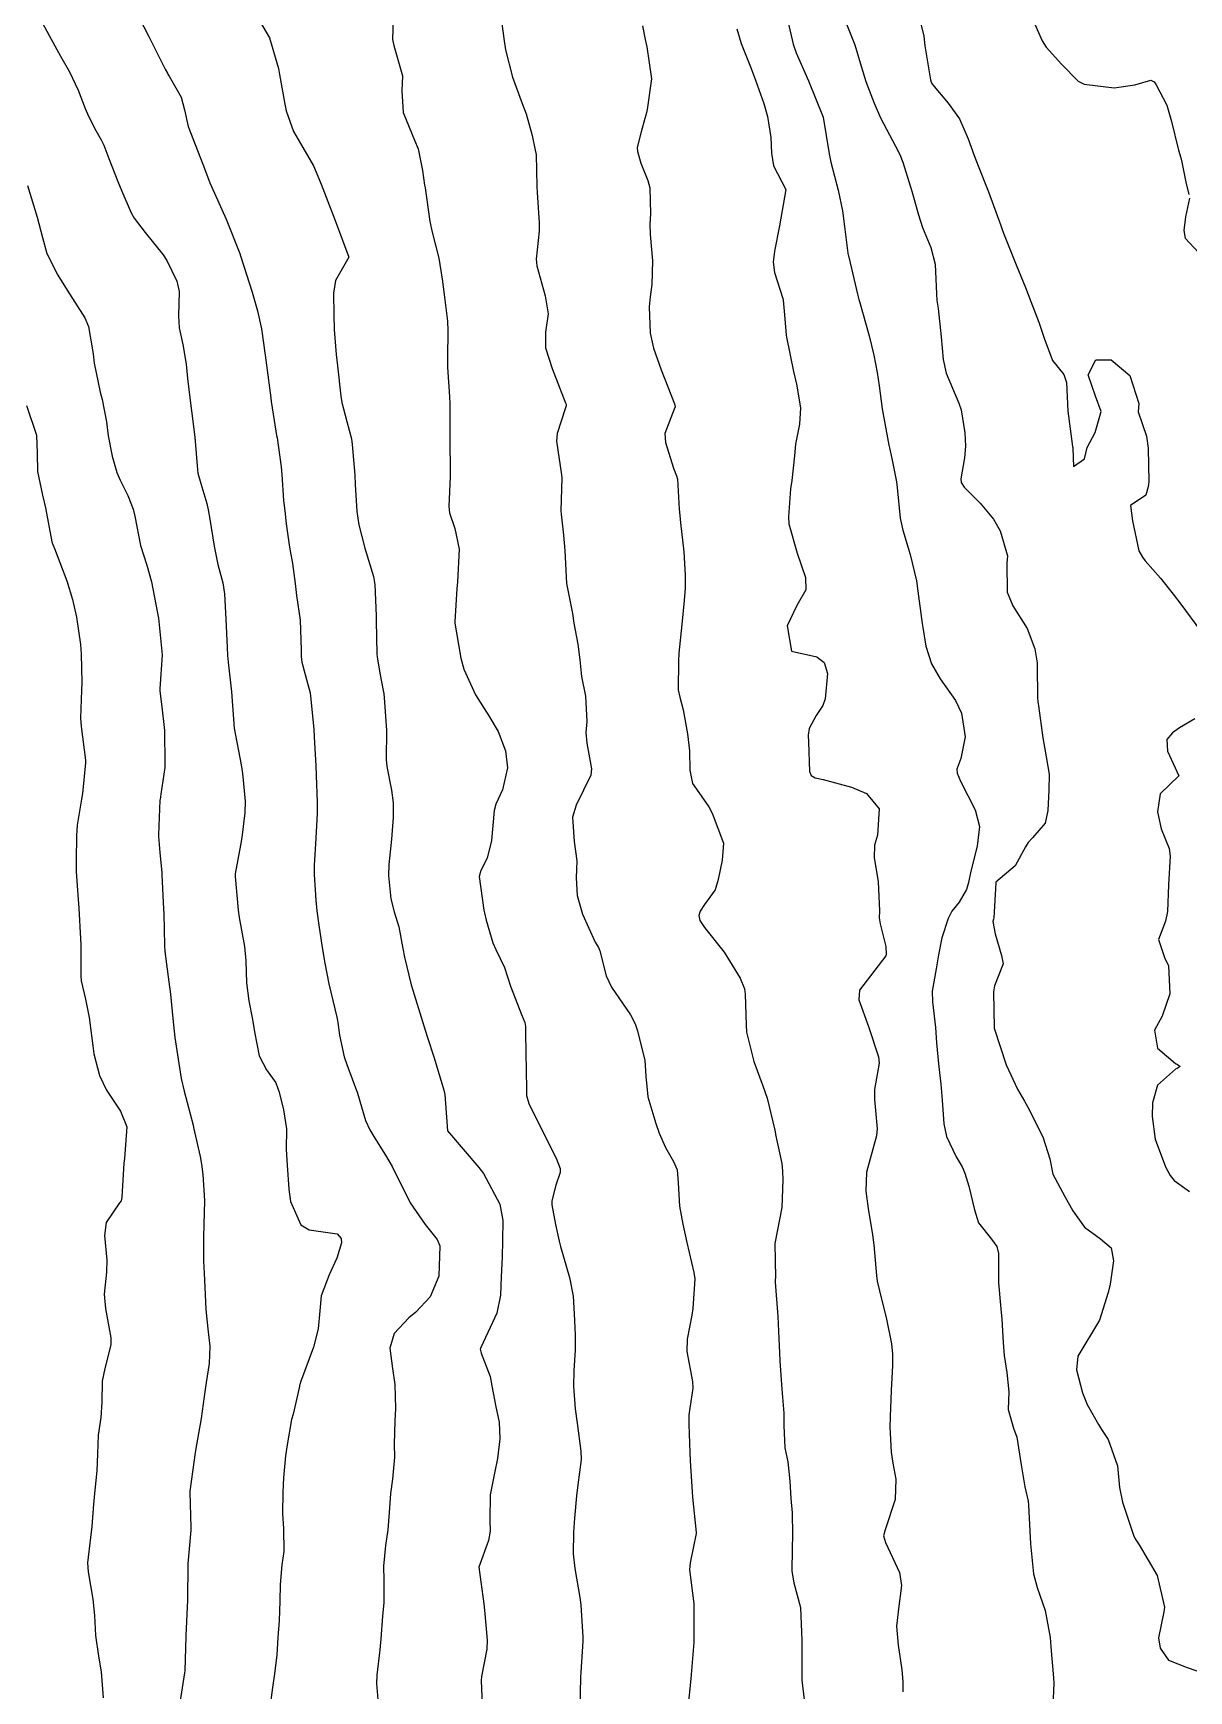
# Model space of a CAD drawing. Header units: metres. Extents: x 292545 to 299085, y 7450245 to 7463078.
# Drawn here: x 298709 to 298772.6, y 7450886 to 7450977.2 of the extents above; entities that cross this region are included whole.
import ezdxf

# ---------------------------------------------------------------- set-up
doc = ezdxf.new("R2010")
doc.units = ezdxf.units.M
doc.layers.add('Curvas de Nivel 1m', color=11, linetype='Continuous')
doc.layers.add('Curvas de Nivel 5m', color=15, linetype='Continuous')

msp = doc.modelspace()

# ---------------------------------------------------------------- linework, layer by layer
at = {"layer": 'Curvas de Nivel 1m', "flags": 128}
for points, elevation in [([(298709.089, 7450978.543), (298709.851, 7450977.116), (298710.476, 7450975.978), (298710.973, 7450975.102), (298711.461, 7450974.103), (298711.846, 7450973.089), (298712.02, 7450972.667), (298712.431, 7450971.877), (298712.713, 7450971.373), (298712.858, 7450971.083), (298713.144, 7450970.347), (298713.634, 7450969.071), (298713.861, 7450968.542), (298714.376, 7450967.35), (298714.535, 7450967.058), (298715.144, 7450966.27), (298716.138, 7450965.042), (298716.34, 7450964.724), (298716.881, 7450963.585), (298717.002, 7450963.03), (298716.973, 7450961.694), (298717.016, 7450961.029), (298717.207, 7450960.108), (298717.396, 7450959.023), (298717.474, 7450958.231), (298717.614, 7450957.02), (298717.696, 7450956.467), (298717.873, 7450955.015), (298718.013, 7450953.215), (298718.047, 7450953.022), (298718.197, 7450952.468), (298718.527, 7450951.355), (298718.604, 7450951.014), (298718.696, 7450950.492), (298718.942, 7450949.008), (298719.141, 7450948.003), (298719.407, 7450947.001), (298719.514, 7450946.387), (298719.586, 7450944.998), (298719.644, 7450943.442), (298719.677, 7450942.996), (298719.714, 7450942.631), (298719.897, 7450940.992), (298720.033, 7450938.99), (298720.419, 7450936.986), (298720.487, 7450936.507), (298720.636, 7450934.984), (298720.632, 7450934.335), (298720.466, 7450932.985), (298720.391, 7450932.554), (298720.09, 7450930.989), (298720.086, 7450930.844), (298720.249, 7450928.987), (298720.313, 7450928.59), (298720.613, 7450926.983), (298720.677, 7450926.19), (298720.72, 7450924.982), (298720.843, 7450923.995), (298721.052, 7450922.978), (298721.158, 7450922.299), (298721.406, 7450920.974), (298721.815, 7450920.205), (298722.33, 7450919.486), (298722.52, 7450918.963), (298722.754, 7450917.995), (298722.911, 7450916.959), (298722.905, 7450915.815), (298722.951, 7450914.958), (298723.052, 7450913.637), (298723.133, 7450912.956), (298723.71, 7450911.675), (298724.159, 7450911.395), (298725.706, 7450911.186), (298725.928, 7450910.918), (298725.939, 7450910.679), (298725.692, 7450909.844), (298725.264, 7450908.926), (298724.823, 7450907.775), (298724.748, 7450906.934), (298724.658, 7450905.95), (298724.397, 7450904.939), (298723.679, 7450903.015), (298723.659, 7450902.949), (298723.651, 7450902.911), (298723.609, 7450902.7), (298723.279, 7450901.262), (298723.2, 7450900.954), (298722.949, 7450899.576), (298722.868, 7450898.957), (298722.755, 7450897.747), (298722.711, 7450896.958), (298722.701, 7450895.778), (298722.752, 7450894.958), (298722.762, 7450893.696), (298722.664, 7450892.958), (298722.561, 7450891.875), (298722.557, 7450890.959), (298722.515, 7450889.896), (298722.448, 7450888.96), (298722.377, 7450888.013), (298722.263, 7450886.962), (298722.152, 7450886.222), (298721.99, 7450884.964)], 718), ([(298714.509, 7450978.652), (298715.338, 7450977.052), (298716.244, 7450975.265), (298716.36, 7450975.041), (298716.394, 7450974.973), (298716.461, 7450974.867), (298717.127, 7450973.707), (298717.299, 7450973.027), (298717.505, 7450972.096), (298717.924, 7450971.017), (298718.405, 7450969.794), (298718.707, 7450969.007), (298718.961, 7450968.43), (298719.595, 7450966.998), (298720.345, 7450965.118), (298720.385, 7450964.99), (298720.4, 7450964.932), (298721.029, 7450962.983), (298721.327, 7450961.966), (298721.539, 7450960.978), (298721.743, 7450959.514), (298721.817, 7450958.975), (298722.05, 7450957.177), (298722.077, 7450956.972), (298722.243, 7450955.93), (298722.371, 7450955.105), (298722.395, 7450954.968), (298722.629, 7450953.385), (298722.661, 7450952.963), (298722.758, 7450951.531), (298722.818, 7450950.96), (298722.892, 7450950.24), (298723.078, 7450948.956), (298723.249, 7450948.058), (298723.393, 7450946.951), (298723.474, 7450946.298), (298723.67, 7450944.947), (298723.725, 7450943.309), (298723.723, 7450942.945), (298723.767, 7450942.632), (298724.068, 7450941.483), (298724.21, 7450940.939), (298724.235, 7450940.764), (298724.415, 7450938.936), (298724.445, 7450938.52), (298724.527, 7450936.935), (298724.552, 7450936.39), (298724.608, 7450934.934), (298724.602, 7450934.316), (298724.522, 7450932.942), (298724.443, 7450931.438), (298724.439, 7450930.943), (298724.521, 7450929.533), (298724.59, 7450928.94), (298724.696, 7450928.153), (298724.872, 7450926.935), (298725.023, 7450926.071), (298725.254, 7450924.929), (298725.678, 7450923.09), (298725.717, 7450922.922), (298725.733, 7450922.813), (298725.835, 7450922.114), (298726.096, 7450920.917), (298726.239, 7450920.496), (298726.821, 7450918.91), (298727.264, 7450917.422), (298727.495, 7450916.903), (298727.768, 7450916.442), (298728.371, 7450915.502), (298728.726, 7450914.89), (298729.723, 7450912.88), (298730.539, 7450911.695), (298731.211, 7450910.857), (298731.353, 7450910.509), (298731.289, 7450908.856), (298730.813, 7450907.716), (298730.032, 7450906.874), (298729.65, 7450906.559), (298728.831, 7450905.698), (298728.604, 7450904.89), (298728.745, 7450903.766), (298728.869, 7450902.887), (298728.915, 7450901.565), (298728.875, 7450900.887), (298728.844, 7450899.614), (298728.865, 7450898.887), (298728.756, 7450897.676), (298728.643, 7450896.889), (298728.566, 7450895.846), (298728.498, 7450894.89), (298728.372, 7450894.023), (298728.252, 7450892.892), (298728.271, 7450892.102), (298728.268, 7450890.892), (298728.207, 7450890.141), (298728.109, 7450888.893), (298728.046, 7450888.282), (298727.879, 7450886.895), (298727.872, 7450886.432), (298728.004, 7450884.894)], 717), ([(298734.64, 7450978.69), (298734.891, 7450976.816), (298734.974, 7450976.326), (298735.347, 7450974.811), (298735.879, 7450973.376), (298736.098, 7450972.803), (298736.425, 7450971.598), (298736.602, 7450970.798), (298736.644, 7450970.564), (298736.69, 7450968.797), (298736.708, 7450968.479), (298736.823, 7450966.795), (298736.813, 7450966.348), (298736.657, 7450964.797), (298736.694, 7450964.442), (298737.139, 7450962.792), (298737.31, 7450961.793), (298737.166, 7450960.791), (298737.162, 7450959.92), (298737.524, 7450958.787), (298738.254, 7450956.931), (298738.295, 7450956.821), (298738.304, 7450956.779), (298738.298, 7450956.734), (298738.25, 7450956.569), (298737.805, 7450955.208), (298737.776, 7450954.784), (298738.048, 7450952.938), (298738.059, 7450952.781), (298738.009, 7450950.957), (298738.019, 7450950.782), (298738.165, 7450949.609), (298738.238, 7450948.779), (298738.321, 7450946.963), (298738.349, 7450946.777), (298738.652, 7450945.306), (298738.73, 7450944.771), (298738.936, 7450943.612), (298739.048, 7450942.766), (298739.151, 7450941.841), (298739.374, 7450940.76), (298739.435, 7450939.366), (298739.384, 7450938.76), (298739.437, 7450938.168), (298739.69, 7450936.755), (298739.661, 7450936.407), (298738.844, 7450934.767), (298738.658, 7450934.095), (298738.751, 7450932.768), (298738.889, 7450931.703), (298738.861, 7450930.766), (298738.905, 7450929.794), (298739.203, 7450928.767), (298739.898, 7450927.231), (298740.074, 7450926.937), (298740.153, 7450926.756), (298740.498, 7450925.37), (298740.804, 7450924.746), (298741.85, 7450923.235), (298742.095, 7450922.727), (298742.225, 7450922.34), (298742.64, 7450920.722), (298742.686, 7450919.85), (298742.802, 7450918.72), (298743.245, 7450917.251), (298743.426, 7450916.713), (298743.765, 7450915.919), (298744.214, 7450915.16), (298744.409, 7450914.7), (298744.459, 7450913.983), (298744.536, 7450912.698), (298744.73, 7450911.712), (298744.95, 7450910.698), (298745.327, 7450909.053), (298745.374, 7450908.693), (298745.274, 7450907.078), (298745.224, 7450906.694), (298744.956, 7450905.381), (298744.948, 7450904.697), (298745.257, 7450903.044), (298745.265, 7450902.693), (298745.057, 7450901.226), (298745.045, 7450900.695), (298745.109, 7450899.153), (298745.132, 7450898.694), (298745.24, 7450896.991), (298745.258, 7450896.693), (298745.454, 7450894.75), (298745.454, 7450894.691), (298745.124, 7450893.067), (298745.089, 7450892.694), (298745.32, 7450890.837), (298745.335, 7450890.691), (298745.335, 7450888.8), (298745.328, 7450888.691), (298745.185, 7450886.924), (298745.161, 7450886.693), (298745.003, 7450885.087)], 714), ([(298757.613, 7450978.549), (298757.973, 7450977.071), (298758.038, 7450976.545), (298758.339, 7450974.667), (298758.383, 7450974.541), (298758.462, 7450974.41), (298759.311, 7450973.386), (298759.934, 7450972.518), (298760.427, 7450971.426), (298760.747, 7450970.507), (298760.968, 7450969.944), (298761.541, 7450968.499), (298762.216, 7450966.65), (298762.271, 7450966.491), (298762.369, 7450966.226), (298763.063, 7450964.483), (298763.57, 7450963.239), (298763.875, 7450962.474), (298764.306, 7450961.333), (298764.603, 7450960.465), (298765.054, 7450959.232), (298765.677, 7450958.449), (298765.833, 7450958.011), (298765.896, 7450956.445), (298766.164, 7450954.5), (298766.177, 7450954.441), (298766.177, 7450954.395), (298766.213, 7450953.402), (298766.828, 7450953.823), (298766.959, 7450954.433), (298767.406, 7450955.258), (298767.73, 7450956.425), (298767.422, 7450957.268), (298767.021, 7450958.433), (298767.451, 7450959.258), (298768.281, 7450959.265), (298769.319, 7450958.41), (298769.807, 7450956.855), (298769.78, 7450956.405), (298770.233, 7450955.059), (298770.331, 7450954.398), (298770.352, 7450952.545), (298770.341, 7450952.398), (298770.325, 7450952.274), (298770.194, 7450951.813), (298769.352, 7450951.242), (298769.457, 7450950.407), (298769.81, 7450948.75), (298770.003, 7450948.401), (298770.151, 7450948.212), (298771.001, 7450947.246), (298771.696, 7450946.377), (298772.125, 7450945.827), (298773.207, 7450944.359)], 709), ([(298763.75, 7450978.478), (298764.488, 7450976.812), (298764.704, 7450976.467), (298765.546, 7450975.526), (298766.465, 7450974.6), (298766.809, 7450974.437), (298768.461, 7450974.223), (298769.591, 7450974.403), (298770.466, 7450974.655), (298770.645, 7450974.568), (298770.769, 7450974.387), (298771.344, 7450973.279), (298771.613, 7450972.382), (298771.988, 7450970.808), (298772.113, 7450970.375), (298772.169, 7450970.132), (298772.4, 7450969.034), (298772.567, 7450968.368)], 708), ([(298721.253, 7450978.235), (298721.972, 7450976.975), (298722.468, 7450975.295), (298722.524, 7450974.969), (298722.816, 7450973.334), (298722.894, 7450972.963), (298723.3, 7450971.825), (298723.82, 7450970.949), (298724.408, 7450969.941), (298724.832, 7450968.936), (298725.107, 7450968.212), (298725.599, 7450966.928), (298726.343, 7450964.92), (298725.62, 7450963.637), (298725.509, 7450962.928), (298725.517, 7450961.722), (298725.53, 7450960.928), (298725.643, 7450959.566), (298725.727, 7450958.925), (298725.913, 7450957.267), (298725.968, 7450956.923), (298726.237, 7450955.878), (298726.484, 7450954.917), (298726.533, 7450954.604), (298726.668, 7450952.915), (298726.702, 7450952.411), (298726.783, 7450950.914), (298726.901, 7450950.184), (298727.23, 7450948.909), (298727.698, 7450947.344), (298727.785, 7450946.903), (298727.845, 7450945.173), (298727.851, 7450944.903), (298727.891, 7450943.097), (298727.909, 7450942.902), (298728.073, 7450941.938), (298728.238, 7450941.071), (298728.268, 7450940.897), (298728.295, 7450940.661), (298728.42, 7450938.894), (298728.405, 7450937.283), (298728.433, 7450936.894), (298728.699, 7450935.588), (298728.782, 7450934.888), (298728.787, 7450934.081), (298728.69, 7450932.889), (298728.552, 7450931.494), (298728.528, 7450930.891), (298728.653, 7450929.612), (298728.848, 7450928.886), (298729.088, 7450928.065), (298729.316, 7450926.879), (298729.404, 7450926.393), (298729.782, 7450924.871), (298729.869, 7450924.589), (298730.404, 7450922.864), (298730.658, 7450922.039), (298731.032, 7450920.858), (298731.572, 7450919.085), (298731.619, 7450918.852), (298731.773, 7450916.85), (298733.5, 7450914.833), (298733.748, 7450914.499), (298734.652, 7450912.816), (298734.813, 7450911.913), (298734.796, 7450910.814), (298734.776, 7450909.896), (298734.721, 7450908.814), (298734.681, 7450907.801), (298734.492, 7450906.817), (298733.634, 7450904.954), (298733.587, 7450904.877), (298733.575, 7450904.831), (298733.631, 7450904.614), (298734.12, 7450903.325), (298734.215, 7450902.821), (298734.431, 7450901.658), (298734.619, 7450900.814), (298734.653, 7450899.893), (298734.518, 7450898.816), (298734.352, 7450898.017), (298734.125, 7450896.821), (298734.112, 7450895.415), (298734.126, 7450894.824), (298734.028, 7450894.304), (298733.493, 7450892.83), (298733.766, 7450890.827), (298733.806, 7450890.48), (298733.957, 7450888.825), (298733.93, 7450888.331), (298733.647, 7450886.828), (298733.633, 7450886.605), (298733.702, 7450884.827)], 716), ([(298742.502, 7450977.646), (298742.658, 7450976.891), (298742.686, 7450976.727), (298742.739, 7450976.477), (298743.004, 7450974.722), (298742.764, 7450973.044), (298742.679, 7450972.726), (298742.631, 7450972.536), (298742.429, 7450971.812), (298742.21, 7450970.938), (298742.221, 7450970.732), (298742.406, 7450970.086), (298742.799, 7450969.126), (298742.899, 7450968.722), (298742.947, 7450967.29), (298742.91, 7450966.722), (298742.924, 7450966.162), (298743.061, 7450964.719), (298743.021, 7450963.411), (298742.922, 7450962.724), (298742.867, 7450962.175), (298742.922, 7450960.724), (298743.109, 7450959.903), (298743.53, 7450958.717), (298744.254, 7450956.848), (298744.29, 7450956.746), (298744.295, 7450956.709), (298744.292, 7450956.67), (298744.251, 7450956.549), (298743.736, 7450955.209), (298743.761, 7450954.715), (298744.209, 7450953.303), (298744.375, 7450952.878), (298744.421, 7450952.707), (298744.524, 7450951.042), (298744.548, 7450950.705), (298744.589, 7450950.291), (298744.771, 7450948.701), (298744.849, 7450947.408), (298744.844, 7450946.699), (298744.794, 7450946.029), (298744.664, 7450944.702), (298744.508, 7450943.125), (298744.474, 7450942.704), (298744.47, 7450941.107), (298744.55, 7450940.703), (298744.741, 7450940.011), (298744.978, 7450938.696), (298745.081, 7450937.752), (298745.103, 7450936.694), (298745.26, 7450935.946), (298745.995, 7450934.91), (298746.15, 7450934.678), (298746.339, 7450934.325), (298746.958, 7450932.67), (298746.892, 7450931.732), (298746.661, 7450930.673), (298746.506, 7450930.103), (298745.922, 7450929.297), (298745.671, 7450928.93), (298745.6, 7450928.685), (298745.65, 7450928.423), (298745.906, 7450928.025), (298746.999, 7450926.669), (298747.879, 7450925.247), (298748.106, 7450924.658), (298748.156, 7450924.369), (298748.197, 7450922.656), (298748.231, 7450922.264), (298748.624, 7450920.652), (298749.125, 7450919.324), (298749.365, 7450918.644), (298749.775, 7450916.885), (298749.812, 7450916.678), (298749.824, 7450916.639), (298750.161, 7450915.038), (298750.202, 7450914.633), (298750.229, 7450914.15), (298750.161, 7450912.633), (298749.794, 7450910.729), (298749.785, 7450910.639), (298749.826, 7450908.779), (298749.809, 7450908.638), (298749.799, 7450908.52), (298749.953, 7450906.635), (298750.021, 7450905.019), (298750.039, 7450904.634), (298750.065, 7450904.194), (298750.162, 7450902.632), (298750.274, 7450901.314), (298750.274, 7450900.63), (298750.341, 7450899.398), (298750.507, 7450898.626), (298750.61, 7450897.561), (298750.668, 7450896.623), (298750.734, 7450895.831), (298750.758, 7450894.621), (298750.733, 7450893.849), (298750.719, 7450892.622), (298750.832, 7450891.975), (298751.19, 7450890.623), (298751.265, 7450888.802), (298751.26, 7450888.622), (298751.269, 7450886.767), (298751.275, 7450886.621), (298751.402, 7450885.533)], 713), ([(298750.506, 7450977.902), (298750.79, 7450976.627), (298750.961, 7450976.15), (298751.635, 7450974.618), (298752.443, 7450972.61), (298752.775, 7450970.606), (298752.869, 7450970.145), (298753.259, 7450968.601), (298753.511, 7450967.469), (298753.625, 7450966.597), (298753.808, 7450965.138), (298753.92, 7450964.594), (298754.326, 7450962.882), (298754.387, 7450962.652), (298754.402, 7450962.589), (298754.433, 7450962.477), (298754.979, 7450960.58), (298755.23, 7450959.523), (298755.412, 7450958.573), (298755.523, 7450957.828), (298755.696, 7450956.568), (298756.027, 7450954.762), (298756.064, 7450954.562), (298756.088, 7450954.429), (298756.216, 7450953.841), (298756.473, 7450952.557), (298756.517, 7450952.24), (298756.683, 7450950.555), (298756.825, 7450949.901), (298757.238, 7450948.549), (298757.571, 7450947.113), (298757.659, 7450946.545), (298757.892, 7450944.756), (298757.922, 7450944.542), (298758.093, 7450943.514), (298758.409, 7450942.537), (298758.887, 7450941.72), (298759.719, 7450940.523), (298760.052, 7450939.821), (298760.252, 7450938.517), (298760.021, 7450937.328), (298759.793, 7450936.744), (298759.821, 7450936.522), (298760.006, 7450936.082), (298760.814, 7450934.508), (298761.05, 7450933.58), (298760.909, 7450932.506), (298760.562, 7450931.124), (298760.441, 7450930.513), (298760.336, 7450930.115), (298759.927, 7450929.431), (298759.517, 7450928.926), (298759.324, 7450928.526), (298758.967, 7450927.465), (298758.783, 7450926.531), (298758.654, 7450925.764), (298758.441, 7450924.534), (298758.454, 7450923.944), (298758.627, 7450922.532), (298758.677, 7450921.689), (298758.786, 7450920.53), (298758.916, 7450919.42), (298758.997, 7450918.528), (298759.083, 7450917.224), (298759.227, 7450916.525), (298759.762, 7450915.418), (298760.097, 7450914.855), (298760.232, 7450914.513), (298760.454, 7450913.797), (298760.774, 7450912.504), (298760.992, 7450911.777), (298761.707, 7450910.879), (298762, 7450910.487), (298762.08, 7450910.104), (298762.082, 7450908.486), (298762.215, 7450907.048), (298762.269, 7450906.491), (298762.349, 7450905.199), (298762.395, 7450904.489), (298762.554, 7450903.551), (298762.652, 7450902.484), (298762.628, 7450901.519), (298762.911, 7450900.48), (298763.098, 7450899.997), (298763.336, 7450898.473), (298763.545, 7450897.265), (298763.723, 7450896.468), (298763.747, 7450896.252), (298763.828, 7450894.467), (298763.846, 7450894.129), (298764.006, 7450892.465), (298764.213, 7450891.725), (298764.649, 7450890.458), (298764.932, 7450888.971), (298764.971, 7450888.455), (298765.113, 7450886.758), (298765.124, 7450886.453), (298765.054, 7450884.795)], 711), ([(298747.692, 7450977.477), (298747.925, 7450976.666), (298748.472, 7450975.296), (298748.727, 7450974.656), (298749.172, 7450973.371), (298749.385, 7450972.646), (298749.571, 7450971.498), (298749.598, 7450970.642), (298749.705, 7450969.94), (298750.393, 7450968.63), (298750.031, 7450966.635), (298749.756, 7450965.235), (298749.697, 7450964.64), (298749.765, 7450964.066), (298750.231, 7450962.631), (298750.244, 7450962.553), (298750.314, 7450961.742), (298750.403, 7450960.629), (298750.423, 7450960.507), (298750.809, 7450958.625), (298750.968, 7450957.921), (298751.195, 7450956.621), (298751.139, 7450955.721), (298750.918, 7450954.623), (298750.86, 7450953.98), (298750.712, 7450952.625), (298750.65, 7450952.174), (298750.526, 7450950.627), (298750.558, 7450950.246), (298751.015, 7450948.621), (298751.476, 7450947.28), (298751.494, 7450946.616), (298750.989, 7450945.752), (298750.455, 7450944.626), (298750.694, 7450943.236), (298752.086, 7450942.929), (298752.491, 7450942.606), (298752.676, 7450942.005), (298752.558, 7450940.605), (298752.415, 7450940.249), (298752.049, 7450939.687), (298751.675, 7450938.979), (298751.621, 7450938.616), (298751.635, 7450938.222), (298751.692, 7450936.615), (298751.79, 7450936.392), (298752.01, 7450936.27), (298752.435, 7450936.179), (298754.005, 7450935.755), (298754.82, 7450935.397), (298755.518, 7450934.567), (298755.43, 7450933.11), (298755.275, 7450932.57), (298755.257, 7450931.872), (298755.476, 7450930.567), (298755.55, 7450928.934), (298755.521, 7450928.566), (298755.575, 7450928.23), (298755.897, 7450926.991), (298755.913, 7450926.56), (298755.892, 7450926.469), (298754.433, 7450924.584), (298754.404, 7450924.045), (298754.933, 7450922.579), (298755.493, 7450920.907), (298755.516, 7450920.573), (298755.261, 7450919.115), (298755.268, 7450918.575), (298755.405, 7450916.946), (298755.379, 7450916.574), (298755.031, 7450915.306), (298754.826, 7450914.579), (298754.788, 7450913.528), (298754.92, 7450912.578), (298755.165, 7450911.119), (298755.239, 7450910.575), (298755.372, 7450908.888), (298755.414, 7450908.573), (298755.667, 7450907.516), (298755.915, 7450906.566), (298756.207, 7450905.13), (298756.264, 7450904.561), (298756.254, 7450903.93), (298756.176, 7450902.561), (298756.128, 7450901.101), (298756.115, 7450900.562), (298756.182, 7450899.174), (298756.277, 7450898.559), (298756.436, 7450897.671), (298756.406, 7450896.557), (298755.846, 7450894.895), (298755.764, 7450894.566), (298755.88, 7450894.192), (298756.651, 7450892.552), (298756.759, 7450891.834), (298756.586, 7450890.553), (298756.483, 7450889.584), (298756.576, 7450888.553), (298756.777, 7450887.195), (298756.823, 7450886.549), (298756.831, 7450885.973)], 712), ([(298708.666, 7450968.852), (298709.191, 7450967.122), (298709.485, 7450965.989), (298709.738, 7450965.116), (298710.331, 7450963.923), (298710.849, 7450963.105), (298711.819, 7450961.584), (298712.027, 7450961.093), (298712.28, 7450959.59), (298712.338, 7450959.089), (298712.665, 7450957.492), (298712.777, 7450957.082), (298713.01, 7450955.848), (298713.103, 7450955.077), (298713.321, 7450953.969), (298713.587, 7450953.069), (298713.77, 7450952.638), (298714.19, 7450951.792), (298714.48, 7450951.057), (298714.563, 7450950.67), (298714.89, 7450949.053), (298715.23, 7450947.961), (298715.497, 7450947.046), (298715.828, 7450945.33), (298715.87, 7450945.042), (298716.083, 7450943.04), (298715.95, 7450941.155), (298715.951, 7450941.041), (298716.05, 7450940.167), (298716.188, 7450939.038), (298716.198, 7450938.872), (298716.231, 7450937.038), (298716.216, 7450936.832), (298715.996, 7450935.361), (298715.957, 7450935.077), (298715.953, 7450935.04), (298715.878, 7450933.127), (298715.882, 7450933.041), (298715.954, 7450932.164), (298716.054, 7450931.039), (298716.059, 7450930.922), (298716.146, 7450929.038), (298716.16, 7450928.797), (298716.201, 7450927.037), (298716.219, 7450926.707), (298716.44, 7450925.034), (298716.529, 7450924.367), (298716.665, 7450923.032), (298716.777, 7450921.975), (298716.914, 7450921.029), (298717.12, 7450919.717), (298717.277, 7450919.025), (298717.775, 7450917.161), (298717.808, 7450917.019), (298718.173, 7450915.43), (298718.248, 7450915.013), (298718.322, 7450914.434), (298718.412, 7450913.01), (298718.37, 7450911.67), (298718.341, 7450911.01), (298718.355, 7450909.675), (298718.393, 7450909.009), (298718.429, 7450908.251), (298718.475, 7450907.008), (298718.593, 7450905.956), (298718.702, 7450905.004), (298718.663, 7450904.044), (298718.495, 7450903.007), (298718.379, 7450902.231), (298718.225, 7450901.01), (298717.926, 7450899.374), (298717.872, 7450899.017), (298717.839, 7450898.737), (298717.59, 7450897.019), (298717.589, 7450896.963), (298717.656, 7450895.019), (298717.654, 7450894.876), (298717.493, 7450893.02), (298717.463, 7450891.02), (298717.386, 7450889.078), (298717.384, 7450889.021), (298717.316, 7450887.129), (298717.305, 7450887.021), (298717.042, 7450885.38)], 719), ([(298772.594, 7450968.164), (298772.38, 7450967.126), (298772.293, 7450966.371), (298772.367, 7450965.958), (298773.84, 7450964.355)], 708), ([(298772.891, 7450939.521), (298772.043, 7450939.019), (298771.668, 7450938.746), (298771.343, 7450938.38), (298771.38, 7450937.733), (298772.013, 7450936.37), (298770.991, 7450935.392), (298770.829, 7450934.387), (298771.042, 7450933.452), (298771.478, 7450932.377), (298771.536, 7450931.954), (298771.436, 7450930.378), (298771.385, 7450928.914), (298771.268, 7450928.38), (298770.889, 7450927.372), (298771.213, 7450926.38), (298771.438, 7450925.926), (298771.509, 7450924.375), (298771.091, 7450923.145), (298770.666, 7450922.388), (298770.835, 7450921.387), (298771.825, 7450920.554), (298771.942, 7450920.496), (298772.079, 7450920.376), (298771.918, 7450920.282), (298771.821, 7450920.241), (298770.842, 7450919.355), (298770.568, 7450918.392), (298770.542, 7450917.635), (298770.714, 7450916.391), (298771.276, 7450914.867), (298771.532, 7450914.382), (298771.749, 7450914.115), (298772.597, 7450913.51)], 709)]:
    msp.add_lwpolyline(points, dxfattribs=dict(at, elevation=elevation))
at = {"layer": 'Curvas de Nivel 5m', "flags": 128}
for points, elevation in [([(298728.801, 7450978.597), (298728.753, 7450976.887), (298728.822, 7450976.552), (298729.301, 7450974.882), (298729.27, 7450974.066), (298729.333, 7450972.881), (298729.96, 7450971.342), (298730.154, 7450970.873), (298730.405, 7450969.676), (298730.516, 7450968.869), (298730.537, 7450968.723), (298730.793, 7450966.866), (298730.932, 7450966.296), (298731.295, 7450964.86), (298731.486, 7450963.704), (298731.594, 7450962.857), (298731.768, 7450961.396), (298731.795, 7450960.855), (298731.765, 7450959.371), (298731.768, 7450958.855), (298731.881, 7450957.23), (298731.898, 7450956.854), (298731.904, 7450955.177), (298731.899, 7450954.853), (298731.919, 7450953.14), (298731.922, 7450952.853), (298731.843, 7450951.196), (298731.881, 7450950.853), (298732.17, 7450949.987), (298732.423, 7450948.846), (298732.329, 7450947.041), (298732.301, 7450946.848), (298732.289, 7450946.691), (298732.184, 7450944.849), (298732.186, 7450944.775), (298732.499, 7450942.846), (298732.668, 7450942.253), (298733.312, 7450940.838), (298734.046, 7450939.673), (298734.558, 7450938.822), (298734.96, 7450937.754), (298735.082, 7450936.814), (298734.791, 7450935.608), (298734.426, 7450934.824), (298734.338, 7450934.475), (298734.193, 7450932.827), (298733.953, 7450931.845), (298733.617, 7450931.163), (298733.522, 7450930.834), (298733.768, 7450928.979), (298733.809, 7450928.831), (298733.909, 7450928.439), (298734.268, 7450927.196), (298734.442, 7450926.822), (298734.903, 7450925.835), (298735.244, 7450924.809), (298735.85, 7450923.243), (298736.025, 7450922.798), (298736.062, 7450922.577), (298736.092, 7450920.797), (298736.099, 7450920.518), (298736.117, 7450918.797), (298736.24, 7450918.352), (298737.022, 7450916.788), (298737.758, 7450915.337), (298737.967, 7450914.778), (298737.974, 7450914.553), (298737.739, 7450913.851), (298737.51, 7450912.998), (298737.516, 7450912.782), (298737.712, 7450911.699), (298737.917, 7450910.778), (298737.997, 7450910.48), (298738.487, 7450908.772), (298738.688, 7450907.75), (298738.747, 7450906.769), (298738.792, 7450905.618), (298738.793, 7450904.768), (298738.72, 7450903.665), (298738.714, 7450902.769), (298738.805, 7450901.554), (298738.905, 7450900.767), (298739.113, 7450899.219), (298739.123, 7450898.764), (298738.939, 7450897.369), (298738.866, 7450896.767), (298738.753, 7450895.535), (298738.703, 7450894.768), (298738.696, 7450893.573), (298738.785, 7450892.767), (298739.059, 7450891.174), (298739.108, 7450890.764), (298739.217, 7450888.991), (298739.217, 7450888.762), (298739.112, 7450887.069), (298739.092, 7450886.763), (298739.056, 7450885.103)], 715), ([(298753.706, 7450977.793), (298754.188, 7450976.593), (298754.478, 7450975.6), (298754.791, 7450974.585), (298755.253, 7450973.38), (298755.605, 7450972.573), (298756.42, 7450971.012), (298756.656, 7450970.558), (298756.829, 7450970.136), (298757.326, 7450968.551), (298757.681, 7450967.246), (298757.905, 7450966.545), (298758.357, 7450965.451), (298758.601, 7450964.536), (298758.68, 7450962.888), (298758.7, 7450962.534), (298758.764, 7450962.085), (298758.938, 7450960.53), (298759.037, 7450959.285), (298759.205, 7450958.531), (298759.901, 7450956.879), (298760.027, 7450956.522), (298760.234, 7450955.253), (298760.28, 7450954.519), (298760.217, 7450953.881), (298760.009, 7450952.718), (298760.036, 7450952.522), (298760.2, 7450952.25), (298761.072, 7450951.387), (298761.821, 7450950.495), (298762.173, 7450949.853), (298762.58, 7450948.486), (298762.549, 7450948.086), (298762.564, 7450946.486), (298762.872, 7450945.733), (298763.674, 7450944.474), (298764.092, 7450943.361), (298764.216, 7450942.6), (298764.219, 7450942.468), (298764.24, 7450940.642), (298764.257, 7450940.467), (298764.294, 7450940.233), (298764.535, 7450938.465), (298764.639, 7450937.852), (298764.869, 7450936.461), (298764.865, 7450935.596), (298764.803, 7450934.462), (298764.664, 7450933.775), (298763.968, 7450932.964), (298763.725, 7450932.713), (298763.579, 7450932.474), (298763.004, 7450931.428), (298761.943, 7450930.527), (298761.934, 7450930.49), (298761.836, 7450928.569), (298761.819, 7450928.491), (298761.774, 7450928.355), (298761.905, 7450927.686), (298762.26, 7450926.486), (298762.347, 7450926.027), (298761.876, 7450924.821), (298761.806, 7450924.491), (298761.843, 7450922.49), (298762.506, 7450920.483), (298763.134, 7450919.145), (298763.515, 7450918.473), (298763.788, 7450917.982), (298764.544, 7450916.462), (298764.908, 7450915.312), (298765.085, 7450914.457), (298765.735, 7450913.232), (298766.18, 7450912.443), (298766.822, 7450911.542), (298767.708, 7450910.911), (298768.294, 7450910.414), (298768.408, 7450909.697), (298768.227, 7450908.414), (298768.13, 7450907.953), (298767.653, 7450906.42), (298766.456, 7450904.438), (298766.373, 7450903.687), (298766.71, 7450902.433), (298766.961, 7450901.794), (298767.586, 7450900.679), (298767.763, 7450900.418), (298768.131, 7450899.861), (298768.629, 7450898.409), (298768.74, 7450897.213), (298768.915, 7450896.406), (298769.515, 7450894.602), (298769.608, 7450894.399), (298769.834, 7450894.071), (298770.813, 7450892.387), (298771.217, 7450890.631), (298771.19, 7450890.383), (298770.887, 7450888.947), (298770.981, 7450888.385), (298771.433, 7450887.715), (298772.474, 7450887.318), (298773.422, 7450886.979)], 710), ([(298708.619, 7450956.757), (298709.161, 7450955.121), (298709.204, 7450954.134), (298709.212, 7450953.12), (298709.495, 7450951.812), (298709.65, 7450951.115), (298710.012, 7450949.255), (298710.058, 7450949.111), (298710.151, 7450948.877), (298710.831, 7450947.103), (298711.138, 7450946.085), (298711.359, 7450945.098), (298711.583, 7450943.603), (298711.62, 7450943.095), (298711.652, 7450941.509), (298711.64, 7450941.094), (298711.584, 7450939.558), (298711.618, 7450939.094), (298711.862, 7450937.245), (298711.866, 7450937.091), (298711.686, 7450935.403), (298711.643, 7450935.094), (298711.407, 7450933.66), (298711.368, 7450933.096), (298711.349, 7450931.695), (298711.352, 7450931.096), (298711.457, 7450929.566), (298711.493, 7450929.094), (298711.588, 7450927.403), (298711.6, 7450927.093), (298711.596, 7450925.372), (298711.627, 7450925.092), (298711.858, 7450924.081), (298712.061, 7450923.087), (298712.259, 7450921.515), (298712.32, 7450921.083), (298712.628, 7450919.894), (298713.021, 7450919.078), (298713.786, 7450917.934), (298714.136, 7450917.065), (298714.003, 7450915.314), (298713.966, 7450915.067), (298713.858, 7450913.192), (298713.839, 7450913.068), (298713.813, 7450912.987), (298713.73, 7450912.88), (298712.995, 7450911.796), (298712.908, 7450911.078), (298713.039, 7450909.727), (298713.011, 7450909.077), (298712.892, 7450907.85), (298712.96, 7450907.077), (298713.252, 7450905.459), (298713.253, 7450905.074), (298712.928, 7450903.769), (298712.78, 7450903.078), (298712.765, 7450901.909), (298712.699, 7450901.079), (298712.557, 7450900.096), (298712.527, 7450899.08), (298712.483, 7450898.147), (298712.369, 7450897.082), (298712.299, 7450896.309), (298712.198, 7450895.083), (298712.129, 7450894.462), (298711.967, 7450893.085), (298711.998, 7450892.573), (298712.26, 7450891.082), (298712.357, 7450890.178), (298712.414, 7450889.08), (298712.578, 7450887.932), (298712.726, 7450887.077), (298712.829, 7450885.649)], 720)]:
    msp.add_lwpolyline(points, dxfattribs=dict(at, elevation=elevation))

doc.saveas('drawing.dxf')
